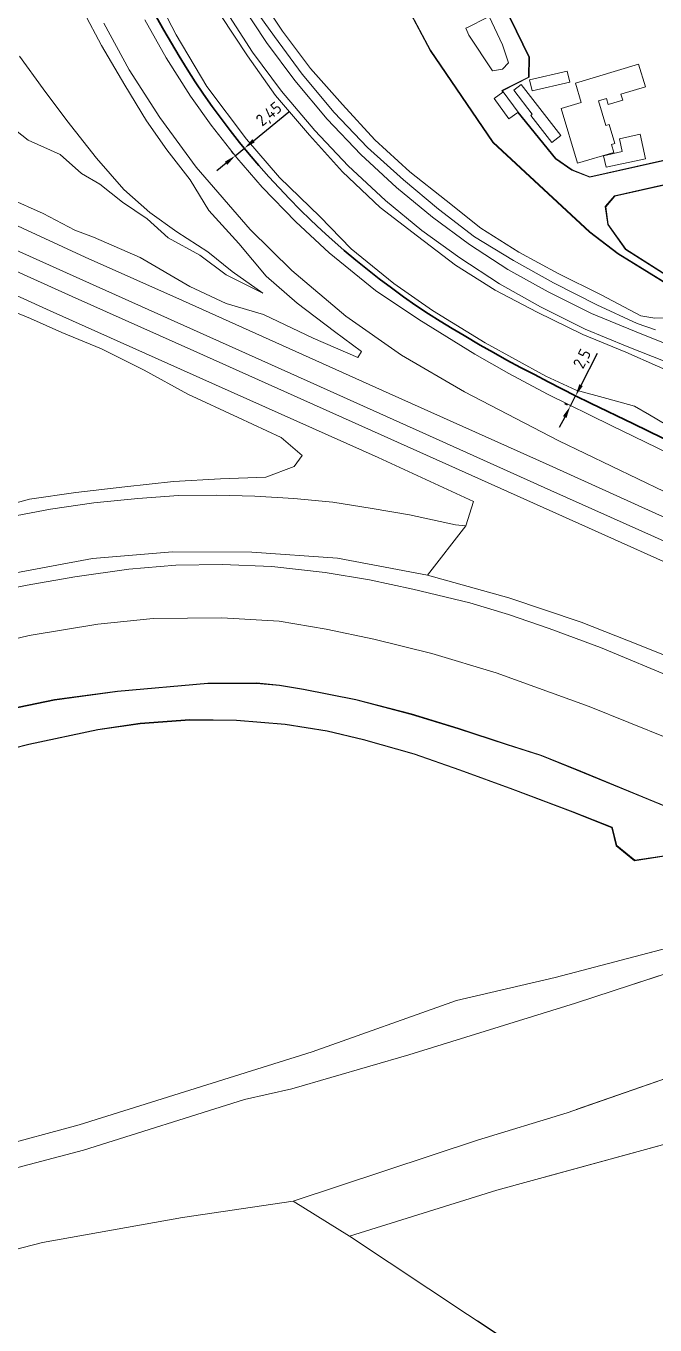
# Model space of a CAD drawing. Header units: metres. Extents: x 112942 to 118371, y 496117 to 499046.
# Drawn here: x 113374.4 to 113506.1, y 498366.9 to 498639 of the extents above; entities that cross this region are included whole.
import ezdxf

# ---------------------------------------------------------------- set-up
doc = ezdxf.new("R2010")
doc.units = ezdxf.units.M
for name, color, linetype, lineweight in [('B-WE-OG-TOPOKAART-G', 7, 'Continuous', 18), ('N-WE-KL-DATA_GLASVEZEL-G', 90, 'KL-GLASVEZEL-N', 35), ('N-WE-KL-DATA_GLASVEZEL-M', 7, 'Continuous', 18)]:
    doc.layers.add(name, color=color, linetype=linetype, lineweight=lineweight)
doc.styles.add('ISO', font='isocp.shx')
doc.linetypes.add('KL-GLASVEZEL-N', pattern='A,4,-1,[101,NLCS.SHX,S=0.5,R=0,X=0,Y=0],-1,4,-1,["G",Standard,S=1,R=0,X=-0.25,Y=-0.5],-1.5', length=12.5)
doc.dimstyles.new('ISO', dxfattribs={"dimtxt": 2.5, "dimasz": 2.5, "dimexe": 1.25, "dimexo": 0.625, "dimtad": 1, "dimtxsty": 'ISO', "dimcen": 2.5, "dimadec": 0, "dimazin": 0, "dimtfac": 1, "dimtmove": 0, "dimatfit": 3, "dimfxl": 0, "dimarcsym": 0})

# ---------------------------------------------------------------- blocks, each defined once
blk = doc.blocks.new('*D44')
at = {"layer": 'Defpoints', "color": 0, "transparency": 16777216}
for p in [(113489.5, 498561.53), (113489.52, 498561.53), (113488.38, 498559.3)]:
    blk.add_point(p, dxfattribs=at)
at = {"layer": 'N-WE-KL-DATA_GLASVEZEL-M', "color": 0, "lineweight": -2, "transparency": 16777216}
for p, q in [((113490.64, 498563.76), (113494.07, 498570.48)), ((113488.37, 498559.3), (113489.5, 498561.53)), ((113488.96, 498561.81), (113488.39, 498562.1)), ((113487.82, 498559.58), (113487.25, 498559.87)), ((113487.23, 498557.08), (113486.09, 498554.85))]:
    blk.add_line(p, q, dxfattribs=at)
at = {"layer": 'N-WE-KL-DATA_GLASVEZEL-M', "color": 0, "transparency": 16777216}
for points in [[(113490.27, 498563.95), (113491.01, 498563.57), (113489.5, 498561.53)], [(113486.86, 498557.27), (113487.6, 498556.89), (113488.37, 498559.3)]]:
    blk.add_solid(points, dxfattribs=at)
at = {"layer": 'N-WE-KL-DATA_GLASVEZEL-M', "color": 0, "transparency": 16777216, "insert": (113491.09, 498569.17), "char_height": 2.5, "attachment_point": 5, "rotation": 62.9561, "style": 'ISO'}
blk.add_mtext('2,5', dxfattribs=at)
blk = doc.blocks.new('*D45')
at = {"layer": 'Defpoints', "color": 0, "transparency": 16777216}
for p in [(113420.14, 498613.36), (113420.14, 498613.36), (113418.25, 498611.81)]:
    blk.add_point(p, dxfattribs=at)
at = {"layer": 'N-WE-KL-DATA_GLASVEZEL-M', "color": 0, "lineweight": -2, "transparency": 16777216}
for p, q in [((113422.08, 498614.94), (113429.46, 498620.99)), ((113417.85, 498612.29), (113417.45, 498612.77)), ((113418.25, 498611.81), (113420.14, 498613.36)), ((113419.75, 498613.84), (113419.35, 498614.33)), ((113416.31, 498610.22), (113414.38, 498608.64))]:
    blk.add_line(p, q, dxfattribs=at)
at = {"layer": 'N-WE-KL-DATA_GLASVEZEL-M', "color": 0, "transparency": 16777216}
for points in [[(113421.81, 498615.26), (113422.34, 498614.62), (113420.14, 498613.36)], [(113416.05, 498610.55), (113416.58, 498609.9), (113418.25, 498611.81)]]:
    blk.add_solid(points, dxfattribs=at)
at = {"layer": 'N-WE-KL-DATA_GLASVEZEL-M', "color": 0, "transparency": 16777216, "insert": (113425.43, 498620.35), "char_height": 2.5, "attachment_point": 5, "rotation": 39.3066, "style": 'ISO'}
blk.add_mtext('2,45', dxfattribs=at)

msp = doc.modelspace()

# ---------------------------------------------------------------- linework, layer by layer
at = {"layer": 'B-WE-OG-TOPOKAART-G'}
for points, elevation in [([(113497.495, 498612.498), (113489.927, 498610.239), (113486.512, 498621.677), (113490.699, 498622.927), (113489.476, 498627.024), (113502.704, 498630.973), (113504.113, 498626.253), (113498.988, 498624.722), (113499.373, 498623.433), (113496.346, 498622.53), (113495.966, 498623.803), (113494.283, 498623.301), (113495.817, 498618.162), (113496.533, 498618.376), (113497.724, 498614.385), (113496.997, 498614.168), (113497.495, 498612.498)], -0.308), ([(113502.704, 498630.973), (113489.476, 498627.024), (113490.699, 498622.927), (113486.512, 498621.677), (113489.927, 498610.239), (113497.495, 498612.498), (113496.997, 498614.168), (113497.724, 498614.385), (113496.533, 498618.376), (113495.817, 498618.162), (113494.283, 498623.301), (113495.966, 498623.803), (113496.346, 498622.53), (113499.373, 498623.433), (113498.988, 498624.722), (113504.113, 498626.253), (113502.704, 498630.973)], -0.308), ([(113487.77, 498629.52), (113488.298, 498627.225), (113480.379, 498625.403), (113479.851, 498627.699), (113487.77, 498629.52)], -0.346), ([(113479.851, 498627.699), (113480.379, 498625.403), (113488.298, 498627.225), (113487.77, 498629.52), (113479.851, 498627.699)], -0.346), ([(113476.542, 498625.507), (113478.072, 498626.697), (113486.379, 498616.017), (113484.531, 498614.58), (113480.127, 498620.243), (113480.444, 498620.49), (113476.542, 498625.507)], -0.412), ([(113486.379, 498616.017), (113478.072, 498626.697), (113476.542, 498625.507), (113480.444, 498620.49), (113480.127, 498620.243), (113484.531, 498614.58), (113486.379, 498616.017)], -0.412), ([(113504.143, 498611.185), (113495.917, 498609.373), (113495.379, 498611.814), (113499.278, 498612.673), (113498.688, 498615.352), (113503.015, 498616.305), (113504.143, 498611.185)], -0.262), ([(113504.143, 498611.185), (113503.015, 498616.305), (113498.688, 498615.352), (113499.278, 498612.673), (113495.379, 498611.814), (113495.917, 498609.373), (113504.143, 498611.185)], -0.262)]:
    msp.add_lwpolyline(points, close=True, dxfattribs=dict(at, elevation=elevation))
for points in [[(113448.488, 498653.704, -0.626), (113459.053, 498633.827, -0.576), (113472.162, 498614.564, -0.602), (113492.448, 498595.806, -0.602), (113498.364, 498591.225, -0.602), (113529.353, 498572.159, -0.608)], [(113529.353, 498572.159, -0.608), (113498.364, 498591.225, -0.602), (113492.448, 498595.806, -0.602), (113472.162, 498614.564, -0.602), (113459.053, 498633.827, -0.576), (113448.488, 498653.704, -0.626)], [(113448.578, 498653.749, -0.882), (113459.139, 498633.878, -0.882), (113472.238, 498614.629, -0.882), (113492.513, 498595.883, -0.882), (113498.421, 498591.308, -0.882), (113529.317, 498572.299, -0.882)], [(113529.317, 498572.299, -0.882), (113498.421, 498591.308, -0.882), (113492.513, 498595.883, -0.882), (113472.238, 498614.629, -0.882), (113459.139, 498633.878, -0.882), (113448.578, 498653.749, -0.882)], [(113382.812, 498649.909, 6.115), (113386.518, 498641.897, 6.206), (113390.217, 498634.868, 6.354), (113395.09, 498626.577, 6.558), (113399.654, 498619.101, 6.664), (113403.919, 498613.052, 6.71), (113408.778, 498606.764, 6.657), (113412.694, 498600.36, 6.704), (113419.014, 498593.447, 6.718), (113424.733, 498586.585, 6.733), (113431.234, 498580.902, 6.718), (113439.038, 498574.975, 6.658), (113444.671, 498570.831, 6.638), (113443.899, 498569.538, 6.638), (113434.577, 498573.608, 6.772), (113424.169, 498578.549, 6.72), (113416.346, 498580.821, 6.725), (113408.752, 498584.397, 6.721), (113398.358, 498590.466, 6.738), (113388.543, 498594.755, 6.92), (113384.67, 498596.186, 6.971), (113378.022, 498599.677, 7.038), (113370.826, 498602.933, 7.049)], [(113508.42, 498555.537, 5.832), (113504.993, 498557.511, 5.778), (113501.811, 498559.361, 5.944), (113496.041, 498560.988, 6.184), (113489.605, 498562.668, 6.491), (113483.291, 498565.659, 6.362), (113470.583, 498572.587, 6.284), (113459.574, 498579.36, 6.07), (113451.473, 498585.062, 6.203), (113442.514, 498592.292, 6.172), (113435.962, 498599.043, 6.124), (113427.532, 498607.242, 6.232), (113420.588, 498615.283, 5.982), (113412.305, 498626.328, 5.996), (113405.873, 498637.122, 5.801), (113399.367, 498649.679, 5.608)], [(113399.367, 498649.679, 5.608), (113405.873, 498637.122, 5.801), (113412.305, 498626.328, 5.996), (113420.588, 498615.283, 5.982), (113427.532, 498607.242, 6.232), (113435.962, 498599.043, 6.124), (113442.514, 498592.292, 6.172), (113451.473, 498585.062, 6.203), (113459.574, 498579.36, 6.07), (113470.583, 498572.587, 6.284), (113483.291, 498565.659, 6.362), (113489.605, 498562.668, 6.491), (113496.041, 498560.988, 6.184), (113501.811, 498559.361, 5.944), (113504.993, 498557.511, 5.778), (113508.42, 498555.537, 5.832)], [(113445.926, 498613.517, 0.849), (113438.964, 498620.881, 0.819), (113432.267, 498628.912, 0.848), (113426.459, 498636.76, 0.746), (113420.903, 498644.607, 0.889)], [(113420.903, 498644.607, 0.889), (113426.459, 498636.76, 0.746), (113432.267, 498628.912, 0.848), (113438.964, 498620.881, 0.819), (113445.926, 498613.517, 0.849), (113453.458, 498606.754, 0.819), (113460.821, 498600.584, 0.828), (113468.362, 498594.787, 0.862), (113476.526, 498589.863, 0.751), (113484.881, 498585.203, 0.635), (113493.928, 498580.547, 0.59), (113502.395, 498576.675, 0.462), (113506.213, 498575.364, 0.375)], [(113423.12, 498645.518, 0.003), (113428.136, 498637.876, -0.001), (113433.973, 498630.077, -0.007), (113440.712, 498622.498, -0.142), (113447.432, 498615.161, -0.064), (113454.824, 498608.449, -0.104), (113462.398, 498602.403, -0.087), (113469.646, 498596.644, -0.029), (113477.631, 498591.574, -0.172), (113485.824, 498587.155, -0.249), (113494.86, 498582.692, -0.207), (113503.131, 498578.238, -0.296), (113506.064, 498577.755, -0.24), (113511.56, 498577.98, -0.449)], [(113511.56, 498577.98, -0.449), (113506.064, 498577.755, -0.24), (113503.131, 498578.238, -0.296), (113494.86, 498582.692, -0.207), (113485.824, 498587.155, -0.249), (113477.631, 498591.574, -0.172), (113469.646, 498596.644, -0.029), (113462.398, 498602.403, -0.087), (113454.824, 498608.449, -0.104), (113447.432, 498615.161, -0.064), (113440.712, 498622.498, -0.142), (113433.973, 498630.077, -0.007), (113428.136, 498637.876, -0.001), (113423.12, 498645.518, 0.003)], [(113370.826, 498602.933, 7.049), (113378.022, 498599.677, 7.038), (113384.67, 498596.186, 6.971), (113388.543, 498594.755, 6.92), (113398.358, 498590.466, 6.738), (113408.752, 498584.397, 6.721), (113416.346, 498580.821, 6.725), (113424.169, 498578.549, 6.72), (113434.577, 498573.608, 6.772), (113443.899, 498569.538, 6.638), (113444.671, 498570.831, 6.638), (113439.038, 498574.975, 6.658), (113431.234, 498580.902, 6.718), (113424.733, 498586.585, 6.733), (113419.014, 498593.447, 6.718), (113412.694, 498600.36, 6.704), (113408.778, 498606.764, 6.657), (113403.919, 498613.052, 6.71), (113399.654, 498619.101, 6.664), (113395.09, 498626.577, 6.558), (113390.217, 498634.868, 6.354), (113386.518, 498641.897, 6.206)], [(113416.382, 498641.912, 1.046), (113421.867, 498633.525, 1.049), (113427.947, 498625.351, 1.046), (113434.904, 498617.086, 1.03), (113441.886, 498609.691, 1.035), (113449.725, 498602.422, 1.052), (113457.275, 498596.126, 1.023), (113465.246, 498590.388, 1.048), (113473.574, 498584.944, 1.012), (113482.155, 498580.148, 1.002), (113491.527, 498575.46, 0.854), (113500.296, 498571.818, 0.703), (113513.919, 498566.461, 0.218)], [(113513.919, 498566.461, 0.218), (113500.296, 498571.818, 0.703), (113491.527, 498575.46, 0.854), (113482.155, 498580.148, 1.002), (113473.574, 498584.944, 1.012), (113465.246, 498590.388, 1.048), (113457.275, 498596.126, 1.023), (113449.725, 498602.422, 1.052), (113441.886, 498609.691, 1.035), (113434.904, 498617.086, 1.03), (113427.947, 498625.351, 1.046), (113421.867, 498633.525, 1.049), (113416.382, 498641.912, 1.046)], [(113515.029, 498569.78, 0.133), (113501.829, 498575.028, 0.606), (113492.824, 498578.756, 0.816), (113483.774, 498583.262, 0.884), (113475.337, 498587.984, 0.937), (113467.294, 498593.214, 0.935), (113459.516, 498598.911, 0.954), (113452.028, 498605.116, 0.925), (113444.516, 498612.049, 0.981), (113437.454, 498619.491, 0.944), (113430.724, 498627.55, 0.936), (113424.76, 498635.529, 0.939), (113419.364, 498643.772, 0.962)], [(113419.364, 498643.772, 0.962), (113424.76, 498635.529, 0.939), (113430.724, 498627.55, 0.936), (113437.454, 498619.491, 0.944), (113444.516, 498612.049, 0.981), (113452.028, 498605.116, 0.925), (113459.516, 498598.911, 0.954), (113467.294, 498593.214, 0.935), (113475.337, 498587.984, 0.937), (113483.774, 498583.262, 0.884)], [(113474.409, 498643.35, -0.882), (113479.718, 498632.452, -0.882), (113479.649, 498628.284, -0.882), (113474.028, 498625.444, -0.882), (113474.27, 498625.147, -0.882), (113472.431, 498623.809, -0.882), (113475.535, 498619.543, -0.882), (113477.382, 498620.887, -0.882), (113485.305, 498611.157, -0.882), (113488.733, 498608.774, -0.882), (113492.478, 498607.309, -0.882), (113524.102, 498614.365, -0.882)], [(113474.517, 498643.357, -0.53), (113479.818, 498632.474, -0.53), (113479.748, 498628.222, -0.435), (113474.184, 498625.411, -0.461), (113474.36, 498625.213, -0.461), (113474.27, 498625.147, -0.882), (113474.028, 498625.444, -0.882), (113479.649, 498628.284, -0.882), (113479.718, 498632.452, -0.882), (113474.409, 498643.35, -0.882)], [(113522.343, 498639.669, -0.349), (113521.508, 498637.271, -0.282), (113521.741, 498635.444, -0.282), (113523.975, 498623.66, -0.302), (113524.836, 498620.616, -0.297), (113525.749, 498614.998, -0.297), (113524.147, 498614.477, -0.496), (113492.486, 498607.413, -0.507), (113488.781, 498608.863, -0.536), (113485.374, 498611.231, -0.522), (113477.464, 498620.947, -0.461), (113474.36, 498625.213, -0.461), (113474.184, 498625.411, -0.461), (113479.748, 498628.222, -0.435), (113479.818, 498632.474, -0.53), (113474.517, 498643.357, -0.53)], [(113390.727, 498639.575, 6.433), (113396.051, 498629.823, 6.553), (113402.409, 498619.798, 6.679), (113410.027, 498609.422, 6.733), (113421.353, 498596.347, 6.799), (113430.087, 498587.789, 6.831), (113441.366, 498578.21, 6.816), (113453.049, 498570.015, 6.863), (113466.232, 498562.32, 6.823), (113486.027, 498552.073, 6.873), (113508.033, 498541.502, 6.85), (113539.708, 498526.1, 6.834), (113561.814, 498514.994, 6.824), (113560.788, 498512.569, 6.872), (113538.114, 498522.62, 6.859), (113506.321, 498536.875, 6.86), (113483.984, 498546.972, 6.809), (113450.459, 498562.031, 6.821), (113407.192, 498581.486, 6.916), (113386.813, 498590.549, 7.018), (113364.243, 498600.941, 7.163)], [(113508.033, 498541.502, 6.85), (113486.027, 498552.073, 6.873), (113466.232, 498562.32, 6.823), (113453.049, 498570.015, 6.863), (113441.366, 498578.21, 6.816), (113430.087, 498587.789, 6.831), (113421.353, 498596.347, 6.799), (113410.027, 498609.422, 6.733), (113402.409, 498619.798, 6.679), (113396.051, 498629.823, 6.553), (113390.727, 498639.575, 6.433)], [(113695.218, 498463.039, 6.608), (113681.896, 498469.017, 6.595), (113660.164, 498478.739, 6.6), (113638.129, 498488.749, 6.618), (113616.036, 498498.759, 6.59), (113594.329, 498508.658, 6.606), (113574.407, 498517.733, 6.592), (113562.4, 498523.488, 6.575), (113535.413, 498536.554, 6.625), (113516.045, 498546.041, 6.643), (113496.972, 498555.337, 6.619), (113483.601, 498561.898, 6.576), (113475.521, 498566.192, 6.49), (113468.399, 498570.259, 6.459), (113456.685, 498577.522, 6.387), (113447.612, 498583.593, 6.428), (113437.92, 498591.481, 6.42), (113430.908, 498597.979, 6.385), (113423.855, 498605.209, 6.363), (113418.577, 498611.326, 6.329), (113413.218, 498618.205, 6.29), (113408.891, 498624.27, 6.224), (113403.788, 498632.269, 6.148), (113399.306, 498640.251, 6.054)], [(113399.306, 498640.251, 6.054), (113403.788, 498632.269, 6.148), (113408.891, 498624.27, 6.224), (113413.218, 498618.205, 6.29), (113418.577, 498611.326, 6.329), (113423.855, 498605.209, 6.363), (113430.908, 498597.979, 6.385), (113437.92, 498591.481, 6.42), (113447.612, 498583.593, 6.428), (113456.685, 498577.522, 6.387), (113468.399, 498570.259, 6.459), (113475.521, 498566.192, 6.49), (113483.601, 498561.898, 6.576), (113496.972, 498555.337, 6.619), (113516.045, 498546.041, 6.643)], [(113415.251, 498641.149, 1.101), (113420.788, 498632.731, 1.08), (113426.673, 498624.414, 1.041), (113433.767, 498616.099, 1.119), (113440.695, 498608.424, 1.112), (113448.608, 498600.976, 1.129), (113456.405, 498594.959, 1.126), (113464.36, 498588.904, 1.186), (113472.674, 498583.672, 1.114), (113481.442, 498579.041, 1.023), (113491.029, 498574.344, 0.922), (113500.016, 498570.658, 0.752), (113513.255, 498564.831, 0.365), (113530.476, 498557.889, -0.16)], [(113513.255, 498564.831, 0.365), (113500.016, 498570.658, 0.752), (113491.029, 498574.344, 0.922), (113481.442, 498579.041, 1.023), (113472.674, 498583.672, 1.114), (113464.36, 498588.904, 1.186), (113456.405, 498594.959, 1.126), (113448.608, 498600.976, 1.129), (113440.695, 498608.424, 1.112), (113433.767, 498616.099, 1.119), (113426.673, 498624.414, 1.041), (113420.788, 498632.731, 1.08), (113415.251, 498641.149, 1.101)], [(113470.829, 498640.649, -0.9), (113471.413, 498640.937, -0.917), (113474.19, 498635.024, -0.97), (113475.442, 498631.247, -1.013), (113474.168, 498629.898, -1.033), (113472.125, 498629.612, -1.02), (113467.17, 498637.074, -0.88), (113466.485, 498638.502, -0.917), (113466.998, 498638.756, -0.9), (113470.829, 498640.649, -0.9)], [(113467.17, 498637.074, -0.88), (113472.125, 498629.612, -1.02), (113474.168, 498629.898, -1.033), (113475.442, 498631.247, -1.013), (113474.19, 498635.024, -0.97), (113471.413, 498640.937, -0.917), (113470.829, 498640.649, -0.9), (113466.998, 498638.756, -0.9), (113466.485, 498638.502, -0.917), (113467.17, 498637.074, -0.88)], [(113373.08, 498632.631, 9.359), (113378.045, 498625.803, 9.146), (113382.952, 498619.178, 8.917), (113389.194, 498611.256, 8.644), (113394.912, 498604.734, 8.402), (113400.316, 498599.919, 8.211), (113406.011, 498595.863, 7.99), (113412.498, 498591.707, 7.754), (113417.614, 498587.586, 7.695), (113424.034, 498582.996, 7.533)], [(113374.875, 498615.059, 8.919), (113381.548, 498612.073, 8.937), (113386.026, 498608.082, 8.652), (113389.873, 498605.854, 8.58), (113394.612, 498602.095, 8.367), (113399.815, 498598.556, 8.145), (113404.194, 498594.591, 7.945), (113410.789, 498590.945, 7.82), (113416.36, 498586.889, 7.653), (113424.034, 498582.996, 7.533), (113417.614, 498587.586, 7.695), (113412.498, 498591.707, 7.754), (113406.011, 498595.863, 7.99), (113400.316, 498599.919, 8.211), (113394.912, 498604.734, 8.402), (113389.194, 498611.256, 8.644), (113382.952, 498619.178, 8.917), (113378.045, 498625.803, 9.146), (113373.08, 498632.631, 9.359)], [(113474.27, 498625.147, -0.882), (113474.36, 498625.213, -0.461), (113477.464, 498620.947, -0.461), (113477.382, 498620.887, -0.882), (113475.535, 498619.543, -0.882), (113472.431, 498623.809, -0.882), (113474.27, 498625.147, -0.882)], [(113524.102, 498614.365, -0.882), (113492.478, 498607.309, -0.882), (113488.733, 498608.774, -0.882), (113485.305, 498611.157, -0.882), (113477.382, 498620.887, -0.882), (113477.464, 498620.947, -0.461), (113485.374, 498611.231, -0.522), (113488.781, 498608.863, -0.536), (113492.486, 498607.413, -0.507), (113524.147, 498614.477, -0.496)], [(113424.034, 498582.996, 7.533), (113416.36, 498586.889, 7.653), (113410.789, 498590.945, 7.82), (113404.194, 498594.591, 7.945), (113399.815, 498598.556, 8.145), (113394.612, 498602.095, 8.367), (113389.873, 498605.854, 8.58), (113386.026, 498608.082, 8.652), (113381.548, 498612.073, 8.937), (113374.875, 498615.059, 8.919), (113369.209, 498619.502, 9.087)], [(113369.209, 498619.502, 9.087), (113374.875, 498615.059, 8.919)], [(113506.213, 498575.364, 0.375), (113502.395, 498576.675, 0.462), (113493.928, 498580.547, 0.59), (113484.881, 498585.203, 0.635), (113476.526, 498589.863, 0.751), (113468.362, 498594.787, 0.862), (113460.821, 498600.584, 0.828), (113453.458, 498606.754, 0.819), (113445.926, 498613.517, 0.849)], [(113516.326, 498581.77, -0.882), (113499.93, 498592.134, -0.882), (113496.232, 498597.384, -0.882), (113495.713, 498601.164, -0.882), (113497.672, 498603.432, -0.882), (113525.419, 498609.652, -0.882)], [(113525.419, 498609.652, -0.882), (113497.672, 498603.432, -0.882), (113495.713, 498601.164, -0.882), (113496.232, 498597.384, -0.882), (113499.93, 498592.134, -0.882), (113516.326, 498581.77, -0.882)], [(113528.731, 498604.883, -0.123), (113529.064, 498603.837, -0.149), (113534.188, 498585.379, -0.51), (113535.377, 498581.137, -0.533), (113537.265, 498574.742, -0.453), (113538.709, 498568.354, -0.311), (113533.868, 498571.279, -0.557), (113530.122, 498573.515, -0.565), (113516.378, 498581.855, -0.565), (113500, 498592.208, -0.565), (113496.328, 498597.422, -0.565), (113495.818, 498601.133, -0.565), (113497.726, 498603.342, -0.565), (113525.511, 498609.57, -0.496), (113527.597, 498608.127, -0.262), (113528.731, 498604.883, -0.123)], [(113525.511, 498609.57, -0.496), (113497.726, 498603.342, -0.565), (113495.818, 498601.133, -0.565), (113496.328, 498597.422, -0.565), (113500, 498592.208, -0.565), (113516.378, 498581.855, -0.565)], [(113364.243, 498600.941, 7.163), (113386.813, 498590.549, 7.018), (113407.192, 498581.486, 6.916), (113450.459, 498562.031, 6.821), (113483.984, 498546.972, 6.809), (113506.321, 498536.875, 6.86), (113538.114, 498522.62, 6.859), (113560.788, 498512.569, 6.872)], [(113363.113, 498596.138, 7.292), (113385.681, 498586.013, 7.119), (113407.468, 498576.265, 7.024), (113433.327, 498564.645, 6.934), (113458.878, 498553.156, 6.891), (113484.342, 498541.72, 6.924), (113512.554, 498529.064, 6.944), (113539.049, 498517.139, 6.954), (113559.022, 498508.188, 6.96), (113576.603, 498500.35, 6.94), (113601.149, 498489.304, 6.945), (113628.123, 498477.21, 6.927), (113653.491, 498465.75, 6.938), (113676.824, 498455.132, 6.951), (113688.946, 498449.589, 6.938)], [(113688.946, 498449.589, 6.938), (113676.824, 498455.132, 6.951), (113653.491, 498465.75, 6.938), (113628.123, 498477.21, 6.927), (113601.149, 498489.304, 6.945), (113576.603, 498500.35, 6.94), (113559.022, 498508.188, 6.96), (113539.049, 498517.139, 6.954), (113512.554, 498529.064, 6.944), (113484.342, 498541.72, 6.924), (113458.878, 498553.156, 6.891), (113433.327, 498564.645, 6.934), (113407.468, 498576.265, 7.024), (113385.681, 498586.013, 7.119), (113363.113, 498596.138, 7.292)], [(113687.083, 498445.593, 7.002), (113682.846, 498447.5, 7.018), (113647.484, 498463.315, 7.018), (113623.825, 498473.953, 7.003), (113595.491, 498487.322, 7.041), (113569.942, 498498.891, 7.022), (113541.159, 498511.86, 7.006), (113515.37, 498523.489, 7.001), (113490.165, 498534.76, 7.016), (113464.322, 498546.345, 7.055), (113438.683, 498557.872, 7.086), (113409.575, 498570.933, 7.169), (113384.06, 498582.337, 7.247), (113363.665, 498591.563, 7.355)], [(113363.665, 498591.563, 7.355), (113384.06, 498582.337, 7.247), (113409.575, 498570.933, 7.169), (113438.683, 498557.872, 7.086), (113464.322, 498546.345, 7.055), (113490.165, 498534.76, 7.016), (113515.37, 498523.489, 7.001), (113541.159, 498511.86, 7.006), (113569.942, 498498.891, 7.022), (113595.491, 498487.322, 7.041), (113623.825, 498473.953, 7.003), (113647.484, 498463.315, 7.018), (113682.846, 498447.5, 7.018), (113687.083, 498445.593, 7.002)], [(113360.554, 498587.893, 7.221), (113379.494, 498579.347, 7.13), (113414.083, 498563.854, 7.012), (113448.143, 498548.573, 6.933), (113468.114, 498539.384, 6.937), (113466.537, 498534.285, 6.768), (113464.338, 498534.486, 6.74), (113454.723, 498536.612, 6.694), (113446.871, 498537.951, 6.659), (113438.658, 498539.215, 6.58), (113430.5, 498540.035, 6.5), (113422.368, 498540.496, 6.437), (113414.352, 498540.723, 6.368), (113406.36, 498540.617, 6.298)], [(113680.766, 498432.046, 6.619), (113674.909, 498434.659, 6.629), (113652.136, 498444.92, 6.622), (113628.935, 498455.426, 6.615), (113605.692, 498465.936, 6.643), (113582.381, 498476.284, 6.578), (113558.957, 498486.213, 6.581), (113548.61, 498490.54, 6.571), (113525.808, 498500.073, 6.547), (113502.919, 498509.311, 6.475), (113490.704, 498514.081, 6.396), (113475.551, 498519.226, 6.305), (113458.5, 498523.963, 6.216), (113466.537, 498534.285, 6.768), (113468.114, 498539.384, 6.937), (113448.143, 498548.573, 6.933), (113414.083, 498563.854, 7.012), (113379.494, 498579.347, 7.13), (113360.554, 498587.893, 7.221)], [(113483.774, 498583.262, 0.884), (113492.824, 498578.756, 0.816), (113501.829, 498575.028, 0.606), (113515.029, 498569.78, 0.133)], [(113365.187, 498537.132, 5.567), (113375.124, 498539.845, 5.81), (113384.846, 498541.254, 5.937), (113395.138, 498542.462, 6.042), (113405.32, 498543.541, 6.139), (113415.129, 498544.1, 6.287), (113424.611, 498544.482, 6.432), (113430.607, 498546.719, 6.648), (113432.28, 498549.02, 6.724), (113427.868, 498552.792, 6.82), (113418.83, 498556.988, 6.872), (113408.291, 498561.866, 6.961), (113399.13, 498566.865, 6.99), (113390.257, 498571.363, 6.982), (113381.954, 498574.795, 6.959), (113375.336, 498577.705, 7.004), (113369.055, 498580.278, 7.002)], [(113369.055, 498580.278, 7.002), (113375.336, 498577.705, 7.004), (113381.954, 498574.795, 6.959), (113390.257, 498571.363, 6.982)], [(113390.257, 498571.363, 6.982), (113399.13, 498566.865, 6.99), (113408.291, 498561.866, 6.961), (113418.83, 498556.988, 6.872), (113427.868, 498552.792, 6.82), (113432.28, 498549.02, 6.724), (113430.607, 498546.719, 6.648), (113424.611, 498544.482, 6.432), (113415.129, 498544.1, 6.287), (113405.32, 498543.541, 6.139), (113395.138, 498542.462, 6.042), (113384.846, 498541.254, 5.937), (113375.124, 498539.845, 5.81), (113365.187, 498537.132, 5.567)], [(113371.102, 498536.197, 5.893), (113379.533, 498537.751, 6.012), (113388.65, 498539.104, 6.116), (113397.819, 498540.045, 6.214), (113406.36, 498540.617, 6.298), (113414.352, 498540.723, 6.368), (113422.368, 498540.496, 6.437), (113430.5, 498540.035, 6.5), (113438.658, 498539.215, 6.58), (113446.871, 498537.951, 6.659), (113454.723, 498536.612, 6.694), (113464.338, 498534.486, 6.74), (113466.537, 498534.285, 6.768), (113458.5, 498523.963, 6.216), (113439.674, 498527.521, 6.099), (113421.736, 498528.756, 5.892), (113405.072, 498528.823, 5.751), (113388.335, 498527.463, 5.568), (113372.287, 498524.475, 5.348)], [(113406.36, 498540.617, 6.298), (113397.819, 498540.045, 6.214), (113388.65, 498539.104, 6.116), (113379.533, 498537.751, 6.012), (113371.102, 498536.197, 5.893)], [(113372.287, 498524.475, 5.348), (113388.335, 498527.463, 5.568), (113405.072, 498528.823, 5.751), (113421.736, 498528.756, 5.892), (113439.674, 498527.521, 6.099)], [(113511.132, 498501.99, 6.193), (113494.706, 498508.8, 6.173), (113483.98, 498512.812, 6.127), (113475.468, 498515.743, 6.08), (113467.354, 498518.154, 6.063), (113455.432, 498521.047, 5.91), (113446.351, 498522.968, 5.863), (113437.098, 498524.55, 5.8), (113425.896, 498525.782, 5.663), (113415.525, 498526.225, 5.547), (113405.766, 498526.079, 5.45), (113395.93, 498525.184, 5.34), (113384.659, 498523.593, 5.22), (113374.645, 498521.855, 5.103), (113365.119, 498519.979, 5.007)], [(113365.119, 498519.979, 5.007), (113374.645, 498521.855, 5.103), (113384.659, 498523.593, 5.22), (113395.93, 498525.184, 5.34), (113405.766, 498526.079, 5.45), (113415.525, 498526.225, 5.547), (113425.896, 498525.782, 5.663), (113437.098, 498524.55, 5.8), (113446.351, 498522.968, 5.863), (113455.432, 498521.047, 5.91), (113467.354, 498518.154, 6.063), (113475.468, 498515.743, 6.08), (113483.98, 498512.812, 6.127), (113494.706, 498508.8, 6.173), (113511.132, 498501.99, 6.193), (113531.104, 498494.174, 6.243), (113552.162, 498485.513, 6.287), (113582.064, 498472.47, 6.373), (113582.869, 498471.755, 6.377), (113577.602, 498460.99, 0.247)], [(113439.674, 498527.521, 6.099), (113458.5, 498523.963, 6.216), (113475.551, 498519.226, 6.305), (113490.704, 498514.081, 6.396), (113502.919, 498509.311, 6.475), (113525.808, 498500.073, 6.547), (113548.61, 498490.54, 6.571), (113558.957, 498486.213, 6.581), (113582.381, 498476.284, 6.578), (113605.692, 498465.936, 6.643), (113628.935, 498455.426, 6.615), (113652.136, 498444.92, 6.622), (113674.909, 498434.659, 6.629), (113680.766, 498432.046, 6.619)], [(113359.421, 498507.529, -0.05), (113375.048, 498511.322, -0.057), (113389.462, 498513.697, -0.043), (113401.069, 498514.872, 0.027), (113415.404, 498514.998, -0.03), (113427.398, 498514.31, -0.013), (113437.251, 498512.637, 0.05), (113447.236, 498510.52, 0.23), (113459.428, 498507.535, 0.22), (113472.865, 498503.537, 0.2), (113492.341, 498496.436, 0.113), (113508.949, 498489.783, 0.08), (113531.341, 498480.48, 0.167), (113577.602, 498460.99, 0.247), (113571.719, 498448.934, -0.602)], [(113577.602, 498460.99, 0.247), (113531.341, 498480.48, 0.167), (113508.949, 498489.783, 0.08), (113492.341, 498496.436, 0.113), (113472.865, 498503.537, 0.2), (113459.428, 498507.535, 0.22), (113447.236, 498510.52, 0.23), (113437.251, 498512.637, 0.05), (113427.398, 498514.31, -0.013), (113415.404, 498514.998, -0.03), (113401.069, 498514.872, 0.027), (113389.462, 498513.697, -0.043), (113375.048, 498511.322, -0.057), (113359.421, 498507.529, -0.05)], [(113571.719, 498448.934, -0.602), (113569.055, 498450.555, -0.853), (113556.139, 498456.017, -0.87), (113528.677, 498467.196, -0.877), (113503.593, 498477.534, -0.86), (113489.778, 498483.24, -0.837), (113482.248, 498486.254, -0.797), (113475.026, 498488.59, -0.723), (113464.918, 498491.888, -0.693), (113455.115, 498494.901, -0.657), (113443.476, 498497.942, -0.7), (113432.524, 498500.099, -0.687), (113427.534, 498500.918, -0.687), (113422.714, 498501.396, -0.733), (113412.493, 498501.363, -0.793), (113393.556, 498499.693, -0.78), (113380.391, 498497.901, -0.817), (113369.262, 498495.603, -0.833)], [(113369.262, 498495.603, -0.833), (113380.391, 498497.901, -0.817), (113393.556, 498499.693, -0.78), (113412.493, 498501.363, -0.793), (113422.714, 498501.396, -0.733), (113427.534, 498500.918, -0.687), (113432.524, 498500.099, -0.687), (113443.476, 498497.942, -0.7), (113455.115, 498494.901, -0.657), (113464.918, 498491.888, -0.693), (113475.026, 498488.59, -0.723), (113482.248, 498486.254, -0.797), (113489.778, 498483.24, -0.837), (113503.593, 498477.534, -0.86), (113528.677, 498467.196, -0.877), (113556.139, 498456.017, -0.87), (113569.055, 498450.555, -0.853), (113571.719, 498448.934, -0.602), (113571.662, 498448.852, -1.047)], [(113571.662, 498448.852, -1.047), (113569.009, 498450.466, -1.018), (113556.101, 498455.925, -1.018), (113528.639, 498467.103, -1.018), (113503.555, 498477.442, -1.018), (113489.74, 498483.147, -1.018), (113482.214, 498486.16, -1.018), (113474.995, 498488.495, -1.018), (113464.888, 498491.793, -1.018), (113455.088, 498494.805, -1.018), (113443.454, 498497.844, -1.018), (113432.506, 498500.001, -1.018), (113427.521, 498500.819, -1.018), (113422.709, 498501.296, -1.018), (113412.498, 498501.263, -1.018), (113393.567, 498499.594, -1.018), (113380.408, 498497.802, -1.018), (113369.283, 498495.505, -1.018)], [(113369.283, 498495.505, -1.018), (113380.408, 498497.802, -1.018), (113393.567, 498499.594, -1.018), (113412.498, 498501.263, -1.018), (113422.709, 498501.296, -1.018), (113427.521, 498500.819, -1.018), (113432.506, 498500.001, -1.018), (113443.454, 498497.844, -1.018), (113455.088, 498494.805, -1.018), (113464.888, 498491.793, -1.018), (113474.995, 498488.495, -1.018), (113482.214, 498486.16, -1.018), (113489.74, 498483.147, -1.018), (113503.555, 498477.442, -1.018), (113528.639, 498467.103, -1.018), (113556.101, 498455.925, -1.018), (113569.009, 498450.466, -1.018), (113571.662, 498448.852, -1.047), (113567.138, 498439.605, -1.047)], [(113361.811, 498485.208, -1.018), (113375.002, 498488.559, -1.018), (113389.469, 498491.648, -1.018), (113398.347, 498492.935, -1.018), (113408.73, 498493.706, -1.018), (113418.493, 498493.606, -1.018), (113428.683, 498492.776, -1.018), (113437.517, 498491.351, -1.018), (113445.094, 498489.547, -1.018), (113455.706, 498486.542, -1.018), (113465.293, 498483.193, -1.018), (113476.39, 498479.162, -1.018), (113488.974, 498474.394, -1.018), (113497.18, 498471.147, -1.018), (113498.108, 498467.333, -1.018), (113501.9, 498464.268, -1.018), (113510.32, 498465.525, -1.018), (113524.456, 498459.752, -1.018), (113545.147, 498450.957, -1.018), (113559.37, 498444.894, -1.018), (113563.941, 498442.3, -1.018), (113567.138, 498439.605, -1.047), (113567.063, 498439.539, -0.801)], [(113567.138, 498439.605, -1.047), (113563.941, 498442.3, -1.018), (113559.37, 498444.894, -1.018), (113545.147, 498450.957, -1.018), (113524.456, 498459.752, -1.018), (113510.32, 498465.525, -1.018), (113501.9, 498464.268, -1.018), (113498.108, 498467.333, -1.018), (113497.18, 498471.147, -1.018), (113488.974, 498474.394, -1.018), (113476.39, 498479.162, -1.018), (113465.293, 498483.193, -1.018), (113455.706, 498486.542, -1.018), (113445.094, 498489.547, -1.018), (113437.517, 498491.351, -1.018), (113428.683, 498492.776, -1.018), (113418.493, 498493.606, -1.018), (113408.73, 498493.706, -1.018), (113398.347, 498492.935, -1.018), (113389.469, 498491.648, -1.018), (113375.002, 498488.559, -1.018), (113361.811, 498485.208, -1.018)], [(113361.837, 498485.112, -0.783), (113375.025, 498488.462, -0.787), (113389.487, 498491.55, -0.823), (113398.358, 498492.836, -0.843), (113408.733, 498493.606, -0.827), (113418.488, 498493.506, -0.823), (113428.671, 498492.677, -0.823), (113437.497, 498491.253, -0.82), (113445.069, 498489.45, -0.81), (113455.676, 498486.447, -0.79), (113465.259, 498483.099, -0.783), (113476.355, 498479.068, -0.78), (113488.938, 498474.301, -0.76), (113497.095, 498471.073, -0.78), (113498.019, 498467.276, -0.79), (113501.871, 498464.163, -0.848), (113510.308, 498465.422, -0.843), (113524.418, 498459.66, -0.78), (113545.108, 498450.865, -0.837), (113559.326, 498444.804, -0.863), (113563.884, 498442.218, -0.853), (113567.063, 498439.539, -0.801), (113561.85, 498429.405, -0.969)], [(113567.063, 498439.539, -0.801), (113563.884, 498442.218, -0.853), (113559.326, 498444.804, -0.863), (113545.108, 498450.865, -0.837), (113524.418, 498459.66, -0.78), (113510.308, 498465.422, -0.843), (113501.871, 498464.163, -0.848), (113498.019, 498467.276, -0.79), (113497.095, 498471.073, -0.78), (113488.938, 498474.301, -0.76), (113476.355, 498479.068, -0.78), (113465.259, 498483.099, -0.783), (113455.676, 498486.447, -0.79), (113445.069, 498489.45, -0.81), (113437.497, 498491.253, -0.82), (113428.671, 498492.677, -0.823), (113418.488, 498493.506, -0.823), (113408.733, 498493.606, -0.827), (113398.358, 498492.836, -0.843), (113389.487, 498491.55, -0.823), (113375.025, 498488.462, -0.787), (113361.837, 498485.112, -0.783)], [(113367.956, 498404.121, -1.119), (113324.77, 498390.307, -1.064), (113280.383, 498376.748, -1.047), (113264.362, 498371.422, -1.012), (113263.823, 498370.658, -1.012), (113264.819, 498369.842, -1.012), (113293.168, 498377.115, -1.086), (113330.909, 498388.504, -1.112), (113371.359, 498399.564, -1.035), (113386.473, 498403.553, -1.119), (113420.194, 498414.169, -1.087), (113430.076, 498416.353, -1.05), (113454.588, 498423.499, -1.03), (113489.501, 498434.303, -1.055), (113512.964, 498442.02, -1.061), (113523.364, 498447.727, -1.061), (113522.099, 498450.604, -1.061), (113510.207, 498446.275, -1.067), (113485.202, 498439.67, -1.081), (113464.546, 498434.91, -1.053), (113434.32, 498424.146, -1.073), (113385.542, 498408.843, -1.107), (113367.956, 498404.121, -1.119)], [(113367.956, 498404.121, -1.119), (113385.542, 498408.843, -1.107), (113434.32, 498424.146, -1.073), (113464.546, 498434.91, -1.053), (113485.202, 498439.67, -1.081), (113510.207, 498446.275, -1.067), (113522.099, 498450.604, -1.061), (113523.364, 498447.727, -1.061), (113512.964, 498442.02, -1.061), (113489.501, 498434.303, -1.055), (113454.588, 498423.499, -1.03), (113430.076, 498416.353, -1.05), (113420.194, 498414.169, -1.087), (113386.473, 498403.553, -1.119), (113371.359, 498399.564, -1.035), (113330.909, 498388.504, -1.112), (113293.168, 498377.115, -1.086), (113264.819, 498369.842, -1.012), (113263.823, 498370.658, -1.012), (113264.362, 498371.422, -1.012), (113280.383, 498376.748, -1.047), (113324.77, 498390.307, -1.064), (113367.956, 498404.121, -1.119)], [(113501.888, 498438.377, -1.058), (113512.964, 498442.02, -1.061), (113523.364, 498447.727, -1.061), (113522.099, 498450.604, -1.061), (113510.207, 498446.275, -1.067), (113504.92, 498444.878, -1.07)], [(113504.92, 498444.878, -1.07), (113510.207, 498446.275, -1.067), (113522.099, 498450.604, -1.061), (113523.364, 498447.727, -1.061), (113512.964, 498442.02, -1.061), (113501.888, 498438.377, -1.058)], [(113561.85, 498429.405, -0.969), (113547.316, 498427.772, -0.972), (113540.112, 498427.627, -1.018), (113525.445, 498423.971, -1.047), (113513.584, 498420.367, -0.966), (113487.718, 498411.381, -1.006), (113468.945, 498405.65, -1.009), (113430.375, 498392.847, -1.032), (113407.177, 498389.409, -0.929), (113377.877, 498384.219, -0.963), (113255.32, 498352.515, -0.974)], [(113558.129, 498422.31, -1.073), (113545.61, 498417.824, -1.047), (113536.174, 498414.026, -1.073), (113515.069, 498406.644, -1.041), (113473.035, 498395.157, -1.113), (113442.193, 498385.553, -1.076), (113430.375, 498392.847, -1.032), (113468.945, 498405.65, -1.009), (113487.718, 498411.381, -1.006), (113513.584, 498420.367, -0.966), (113525.445, 498423.971, -1.047), (113540.112, 498427.627, -1.018), (113547.316, 498427.772, -0.972), (113561.85, 498429.405, -0.969), (113558.129, 498422.31, -1.073)], [(113561.85, 498429.405, -0.969), (113547.316, 498427.772, -0.972), (113540.112, 498427.627, -1.018), (113525.445, 498423.971, -1.047), (113513.584, 498420.367, -0.966), (113489.606, 498412.037, -1.003)], [(113489.606, 498412.037, -1.003), (113513.584, 498420.367, -0.966), (113525.445, 498423.971, -1.047), (113540.112, 498427.627, -1.018), (113547.316, 498427.772, -0.972), (113561.85, 498429.405, -0.969), (113558.129, 498422.31, -1.073)], [(113558.129, 498422.31, -1.073), (113516.516, 498336.144, -1.172), (113442.193, 498385.553, -1.076), (113473.035, 498395.157, -1.113), (113515.069, 498406.644, -1.041), (113536.174, 498414.026, -1.073), (113545.61, 498417.824, -1.047), (113558.129, 498422.31, -1.073)], [(113558.129, 498422.31, -1.073), (113516.516, 498336.144, -1.172), (113468.959, 498367.759, -1.111)], [(113483.005, 498397.882, -1.096), (113515.069, 498406.644, -1.041), (113536.174, 498414.026, -1.073), (113545.61, 498417.824, -1.047), (113558.129, 498422.31, -1.073)], [(113558.129, 498422.31, -1.073), (113545.61, 498417.824, -1.047), (113536.174, 498414.026, -1.073), (113515.069, 498406.644, -1.041), (113483.005, 498397.882, -1.096)]]:
    msp.add_polyline3d(points, dxfattribs=at)
at = {"layer": 'N-WE-KL-DATA_GLASVEZEL-G', "flags": 128}
msp.add_lwpolyline([(113099.712, 499014.37), (113099.44, 499003.59), (113099.499, 498999.792), (113099.804, 498996.137), (113099.53, 498968.354), (113099.566, 498951.056), (113099.476, 498942.658), (113099.726, 498939.408), (113100.155, 498937.952), (113101.157, 498935.413), (113102.32, 498932.796), (113103.399, 498931.465), (113105.433, 498929.886), (113106.674, 498929.14), (113108.587, 498928.742), (113115.604, 498928.288), (113129.599, 498927.262), (113152.277, 498925.63), (113152.278, 498925.63), (113175.725, 498923.657), (113198.974, 498921.279), (113220.698, 498917.529), (113241.314, 498911.718), (113259.89, 498904.498), (113281.526, 498893.155), (113301.308, 498879.664), (113319.784, 498863.537), (113333.555, 498848.523), (113341.231, 498838.155), (113343.813, 498834.565), (113349.506, 498825.765), (113354.73, 498816.673), (113359.468, 498807.319), (113363.708, 498797.729), (113367.618, 498787.457), (113368.69, 498784.539), (113369.84, 498781.239), (113370.932, 498777.919), (113371.966, 498774.58), (113372.942, 498771.223), (113373.858, 498767.849), (113374.715, 498764.461), (113375.512, 498761.057), (113376.249, 498757.641), (113376.904, 498754.201), (113377.495, 498750.762), (113378.051, 498747.312), (113378.547, 498743.858), (113378.751, 498742.291), (113379.096, 498739.399), (113379.409, 498736.448), (113379.688, 498733.512), (113379.978, 498730.104), (113380.237, 498726.718), (113380.477, 498723.355), (113380.731, 498719.632), (113381.013, 498716.6), (113381.313, 498713.488), (113381.645, 498710.241), (113382.004, 498707.026), (113382.398, 498703.847), (113382.864, 498700.521), (113383.288, 498697.357), (113383.734, 498694.396), (113384.26, 498691.285), (113384.844, 498688.186), (113385.484, 498685.098), (113386.182, 498682.023), (113386.937, 498678.961), (113387.748, 498675.913), (113388.615, 498672.881), (113389.539, 498669.866), (113390.518, 498666.868), (113391.552, 498663.889), (113392.642, 498660.93), (113393.786, 498657.991), (113394.984, 498655.073), (113396.236, 498652.179), (113397.542, 498649.308), (113398.9, 498646.462), (113400.311, 498643.642), (113401.774, 498640.848), (113403.288, 498638.082), (113404.854, 498635.344), (113406.469, 498632.635), (113408.135, 498629.958), (113409.85, 498627.311), (113411.614, 498624.697), (113413.425, 498622.115), (113415.285, 498619.568), (113417.191, 498617.056), (113419.143, 498614.579), (113421.141, 498612.139), (113423.183, 498609.736), (113425.27, 498607.372), (113427.401, 498605.046), (113429.574, 498602.761), (113431.788, 498600.516), (113434.044, 498598.312), (113436.344, 498596.148), (113437.799, 498594.819), (113441.055, 498591.955), (113443.465, 498589.927), (113445.915, 498587.941), (113448.402, 498586.001), (113450.924, 498584.108), (113453.48, 498582.262), (113456.07, 498580.463), (113458.734, 498578.718), (113461.177, 498577.178), (113463.659, 498575.644), (113466.184, 498574.143), (113469.543, 498572.148), (113472.314, 498570.568), (113475.129, 498569.013), (113477.98, 498567.48), (113480.865, 498565.962), (113483.778, 498564.454), (113489.504, 498561.531), (113492.64, 498560.008), (113501.635, 498555.639), (113510.63, 498551.27), (113519.626, 498546.901), (113528.621, 498542.532), (113537.616, 498538.163), (113546.611, 498533.794), (113555.593, 498529.431), (113560.418, 498527.154), (113579.63, 498518.055), (113601.833, 498507.934), (113627.27, 498496.378), (113627.669, 498496.198)], dxfattribs=at)

# ---------------------------------------------------------------- dimensions: what is measured, and where the dimension line sits
at = {"layer": 'N-WE-KL-DATA_GLASVEZEL-M'}
for p1, p2, distance, picture, middle in [((113418.246, 498611.807), (113420.142, 498613.359), 0, '*D45', (113425.429, 498620.353)), ((113488.379, 498559.299), (113489.516, 498561.526), 0.013, '*D44', (113491.086, 498569.168))]:
    dim = msp.add_aligned_dim(p1=p1, p2=p2, distance=distance, dimstyle='ISO', dxfattribs=at)
    dim.commit()
    dim.dimension.update_dxf_attribs({"geometry": picture, "text_midpoint": middle})

doc.saveas('drawing.dxf')
